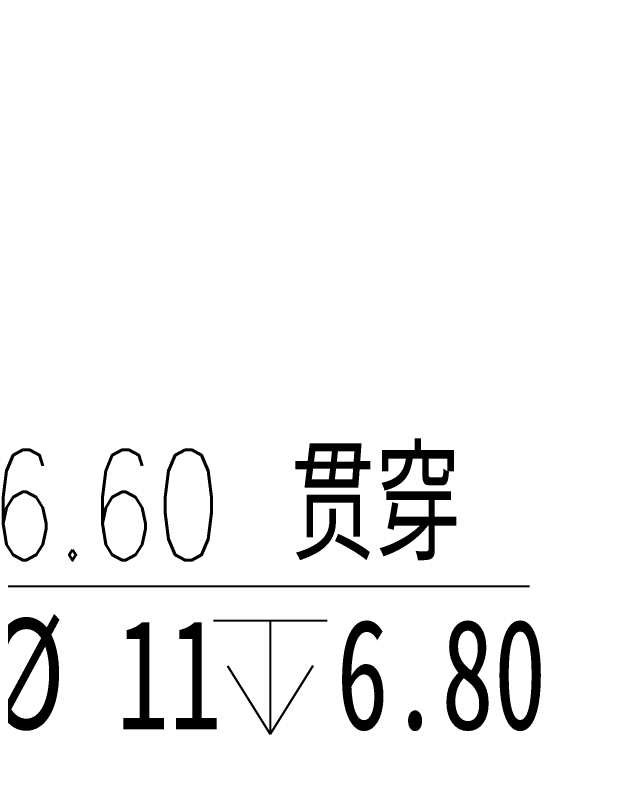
# Model space of a CAD drawing. Header units: millimetres. Extents: x 0 to 210, y 0 to 297.
# Drawn here: x 144.98 to 164.44, y 101.72 to 125.95 of the extents above; entities that cross this region are included whole.
import ezdxf

# ---------------------------------------------------------------- set-up
doc = ezdxf.new("R2010")
doc.units = ezdxf.units.MM
doc.layers.add('根据设置的颜色创建', color=7, linetype='Continuous', lineweight=25)
doc.styles.add('SLDTEXTSTYLE0', font='TXT', dxfattribs={"width": 0.7, "bigfont": 'bigfont'})
doc.styles.add('SLDTEXTSTYLE5', font='TXT', dxfattribs={"width": 0.7})
doc.dimstyles.new('SLDDIMSTYLE17', dxfattribs={"dimtxt": 3.5, "dimasz": 4.08, "dimexe": 0, "dimexo": 0.0625, "dimgap": 0.875, "dimtad": 0, "dimtih": 1, "dimtoh": 1, "dimlfac": 1.5, "dimrnd": 1e-09, "dimzin": 12, "dimdsep": 46, "dimtxsty": 'SLDTEXTSTYLE5', "dimblk1": 'NONE', "dimsah": 1, "dimcen": 0, "dimadec": 0, "dimazin": 3, "dimtfac": 1, "dimtmove": 0, "dimatfit": 3, "dimldrblk": 'NONE', "dimfxl": 0, "dimfrac": 2, "dimtolj": 1, "dimtzin": 12, "dimarcsym": 0})

# ---------------------------------------------------------------- blocks, each defined once
blk = doc.blocks.new('SW_SYMBOL_HOLE_SPOT')
at = {"layer": '根据设置的颜色创建', "color": 0}
for p, q in [((0, 875), (0, 75)), ((1600, 75), (1600, 875)), ((0, 75), (1600, 75))]:
    blk.add_line(p, q, dxfattribs=at)
blk = doc.blocks.new('SW_SYMBOL_HOLE_DEPTH')
at = {"layer": '根据设置的颜色创建', "color": 0}
for p, q in [((0, 875), (800, 875)), ((400, 875), (400, 75)), ((100, 555), (400, 75)), ((700, 555), (400, 75))]:
    blk.add_line(p, q, dxfattribs=at)
blk = doc.blocks.new('_D_25')
at = {"layer": '根据设置的颜色创建'}
for p, q in [((124.365, 125.955), (128.108, 119.649)), ((128.108, 119.649), (135.125, 107.828)), ((135.125, 107.828), (161.291, 107.828))]:
    blk.add_line(p, q, dxfattribs=at)
blk.add_solid([(128.108, 119.649), (129.754, 115.881), (130.628, 116.4)], dxfattribs=at)
at = {"layer": '根据设置的颜色创建', "xscale": 0.004511737089201878, "yscale": 0.004511737089201878, "zscale": 0.004511737089201878}
for name, p in [('SW_SYMBOL_HOLE_SPOT', (136.713, 102.794)), ('SW_SYMBOL_HOLE_DEPTH', (151.263, 102.794))]:
    blk.add_blockref(name, p, dxfattribs=at)
at = {"layer": '根据设置的颜色创建', "char_height": 3.5, "attachment_point": 1}
for s, insert, style in [('6.60 贯穿', (144.169, 112.155), 'SLDTEXTSTYLE0'), ('%%c', (140.054, 112.17), 'SLDTEXTSTYLE5'), ('%%c', (144.076, 106.8), 'SLDTEXTSTYLE5'), ('11', (148.191, 106.785), 'SLDTEXTSTYLE5'), ('6.80', (155.161, 106.785), 'SLDTEXTSTYLE5')]:
    blk.add_mtext(s, dxfattribs=dict(at, insert=insert, style=style))
blk = doc.blocks.new('_None')

msp = doc.modelspace()

# ---------------------------------------------------------------- dimensions: what is measured, and where the dimension line sits
at = {"layer": '根据设置的颜色创建'}
dim = msp.add_diameter_dim_2p(p1=(124.3646, 125.9548), p2=(128.108, 119.6489), text='%%c6.60 贯穿\\P{\\fGDT;v}<>{\\fGDT;x}6.80', dimstyle='SLDDIMSTYLE17', dxfattribs=at)
dim.commit()
dim.dimension.update_dxf_attribs({"geometry": '_D_25', "text_midpoint": (149.0019, 107.2158), "dimtype": 163})

doc.saveas('drawing.dxf')
